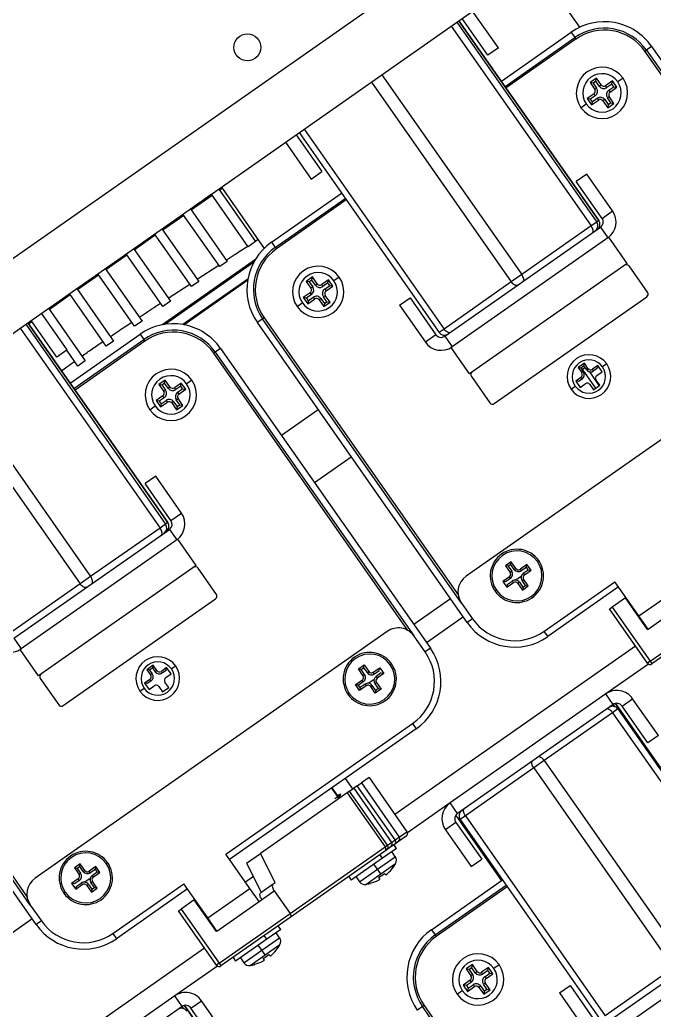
# Model space of a CAD drawing. Header units: millimetres. Extents: x 152904052 to 153933663, y 538271515 to 539240469.
# Drawn here: x 153458850.6 to 153458949.4, y 538574044.6 to 538574198.8 of the extents above; entities that cross this region are included whole.
import ezdxf

# ---------------------------------------------------------------- set-up
doc = ezdxf.new("R2010")
doc.units = ezdxf.units.MM
doc.layers.add('POWR', color=5, linetype='Continuous')

msp = doc.modelspace()

# ---------------------------------------------------------------- linework, layer by layer
at = {"layer": 'POWR', "color": 7}
for p, q in [((153459055.37, 538574305.75), (153458743.64, 538574087.48)), ((153458760.39, 538574087.61), (153458981.56, 538574242.48)), ((153458931.14, 538574207.17), (153458937.81, 538574197.65)), ((153458923.53, 538574193.29), (153458919.51, 538574199.03)), ((153458925.16, 538574194.44), (153458921.15, 538574200.17)), ((153458917.82, 538574197.85), (153458939.62, 538574166.72)), ((153458918.68, 538574198.45), (153458940.48, 538574167.32)), ((153458940.82, 538574167.56), (153458919.02, 538574198.68)), ((153458919.02, 538574198.68), (153458940.82, 538574167.56)), ((153458925.62, 538574189.26), (153458936.51, 538574196.89)), ((153458926.19, 538574188.44), (153458937.08, 538574196.07)), ((153458937.26, 538574195.83), (153458926.36, 538574188.2)), ((153458936.51, 538574196.89), (153458937.08, 538574196.07)), ((153458937.26, 538574195.83), (153458937.08, 538574196.07)), ((153458925.16, 538574194.44), (153458923.53, 538574193.29)), ((153458949.04, 538574194.68), (153458948.23, 538574194.11)), ((153458949.04, 538574194.68), (153458981.74, 538574147.99)), ((153458947.98, 538574193.94), (153458948.23, 538574194.11)), ((153458978.2, 538574150.77), (153458947.98, 538574193.94)), ((153458948.23, 538574194.11), (153458979.2, 538574149.87)), ((153458907.01, 538574190.27), (153458928.8, 538574159.15)), ((153458940.42, 538574189.74), (153458939.44, 538574189.05)), ((153458940.33, 538574189.25), (153458940.42, 538574189.74)), ((153458941.16, 538574188.68), (153458940.42, 538574189.74)), ((153458944.58, 538574189.72), (153458943.76, 538574189.15)), ((153458905.37, 538574189.13), (153458927.17, 538574158)), ((153458939.44, 538574189.05), (153458940.18, 538574187.99)), ((153458939.92, 538574188.97), (153458939.44, 538574189.05)), ((153458940.33, 538574189.25), (153458939.92, 538574188.97)), ((153458939.92, 538574188.97), (153458940.47, 538574188.19)), ((153458940.47, 538574188.19), (153458940.18, 538574187.99)), ((153458940.88, 538574188.47), (153458940.33, 538574189.25)), ((153458940.88, 538574188.47), (153458941.16, 538574188.68)), ((153458942.93, 538574189.3), (153458941.86, 538574188.55)), ((153458942.06, 538574188.26), (153458941.86, 538574188.55)), ((153458942.84, 538574188.81), (153458942.06, 538574188.26)), ((153458942.35, 538574187.86), (153458943.12, 538574188.4)), ((153458942.55, 538574187.57), (153458943.61, 538574188.32)), ((153458942.84, 538574188.81), (153458942.93, 538574189.3)), ((153458943.12, 538574188.4), (153458942.84, 538574188.81)), ((153458943.61, 538574188.32), (153458942.93, 538574189.3)), ((153458943.12, 538574188.4), (153458943.61, 538574188.32)), ((153458940.06, 538574187.29), (153458938.99, 538574186.54)), ((153458938.99, 538574186.54), (153458939.68, 538574185.56)), ((153458939.48, 538574186.46), (153458938.99, 538574186.54)), ((153458940.26, 538574187), (153458939.48, 538574186.46)), ((153458939.48, 538574186.46), (153458939.77, 538574186.05)), ((153458939.77, 538574186.05), (153458940.55, 538574186.6)), ((153458940.26, 538574187), (153458940.06, 538574187.29)), ((153458940.55, 538574186.6), (153458940.75, 538574186.31)), ((153458942.14, 538574186.67), (153458942.43, 538574186.87)), ((153458942.68, 538574185.89), (153458942.14, 538574186.67)), ((153458942.35, 538574187.86), (153458942.55, 538574187.57)), ((153458943.17, 538574185.81), (153458942.43, 538574186.87)), ((153458938.03, 538574185.14), (153458938.85, 538574185.71)), ((153458939.68, 538574185.56), (153458940.75, 538574186.31)), ((153458939.77, 538574186.05), (153458939.68, 538574185.56)), ((153458941.73, 538574186.39), (153458941.44, 538574186.18)), ((153458941.44, 538574186.18), (153458942.19, 538574185.12)), ((153458941.73, 538574186.39), (153458942.27, 538574185.61)), ((153458942.19, 538574185.12), (153458943.17, 538574185.81)), ((153458942.27, 538574185.61), (153458942.19, 538574185.12)), ((153458942.27, 538574185.61), (153458942.68, 538574185.89)), ((153458942.68, 538574185.89), (153458943.17, 538574185.81)), ((153458893.63, 538574180.9), (153458897.64, 538574175.17)), ((153458894.12, 538574181.25), (153458915.91, 538574150.12)), ((153458894.9, 538574181.79), (153458916.69, 538574150.66)), ((153458891.99, 538574179.76), (153458896, 538574174.02)), ((153458896, 538574174.02), (153458897.64, 538574175.17)), ((153458938.93, 538574174.78), (153458937.29, 538574173.63)), ((153458942.94, 538574169.05), (153458938.93, 538574174.78)), ((153458881.7, 538574172.31), (153458882.11, 538574172.59)), ((153458881.99, 538574172.76), (153458888.66, 538574163.23)), ((153458941.31, 538574167.9), (153458937.29, 538574173.63)), ((153458877.27, 538574169.21), (153458880.55, 538574171.5)), ((153458886.17, 538574163.48), (153458880.44, 538574171.67)), ((153458881.58, 538574172.47), (153458887.32, 538574164.28)), ((153458889.82, 538574164.2), (153458900.71, 538574171.83)), ((153458890.39, 538574163.38), (153458901.28, 538574171.01)), ((153458901.46, 538574170.76), (153458890.56, 538574163.13)), ((153458872.85, 538574166.11), (153458876.13, 538574168.41)), ((153458881.75, 538574160.38), (153458876.01, 538574168.57)), ((153458877.16, 538574169.37), (153458882.9, 538574161.18)), ((153458941.31, 538574167.9), (153458942.94, 538574169.05)), ((153458916.81, 538574149.53), (153458941.06, 538574166.51)), ((153458939.62, 538574166.72), (153458928.8, 538574159.15)), ((153458940.48, 538574167.32), (153458939.62, 538574166.72)), ((153458940.82, 538574167.56), (153458940.48, 538574167.32)), ((153458940.82, 538574167.56), (153458940.82, 538574167.56)), ((153458941.06, 538574166.51), (153458942.21, 538574164.87)), ((153458868.43, 538574163.01), (153458871.7, 538574165.31)), ((153458877.33, 538574157.28), (153458871.59, 538574165.47)), ((153458872.74, 538574166.28), (153458878.47, 538574158.08)), ((153458942.37, 538574164.98), (153458917.8, 538574147.78)), ((153458945.24, 538574160.89), (153458942.37, 538574164.98)), ((153458887.32, 538574164.28), (153458886.17, 538574163.48)), ((153458887.27, 538574164.35), (153458887.69, 538574164.63)), ((153458889.82, 538574164.2), (153458890.39, 538574163.38)), ((153458890.56, 538574163.13), (153458890.39, 538574163.38)), ((153458864, 538574159.92), (153458867.28, 538574162.21)), ((153458872.9, 538574154.18), (153458867.17, 538574162.38)), ((153458868.31, 538574163.18), (153458874.05, 538574154.99)), ((153458872.72, 538574151.31), (153458887.3, 538574161.52)), ((153458887.01, 538574161.01), (153458873.29, 538574151.4)), ((153458878.23, 538574158.43), (153458881.58, 538574160.62)), ((153458882.9, 538574161.18), (153458881.75, 538574160.38)), ((153458945.24, 538574160.89), (153458920.66, 538574143.68)), ((153458948.39, 538574156.38), (153458945.53, 538574160.48)), ((153458859.58, 538574156.82), (153458862.86, 538574159.11)), ((153458868.48, 538574151.09), (153458862.74, 538574159.28)), ((153458863.89, 538574160.08), (153458869.63, 538574151.89)), ((153458896.18, 538574158.77), (153458895.2, 538574158.08)), ((153458896.1, 538574158.28), (153458896.18, 538574158.77)), ((153458896.93, 538574157.7), (153458896.18, 538574158.77)), ((153458900.35, 538574158.75), (153458899.53, 538574158.18)), ((153458928.8, 538574159.15), (153458927.17, 538574158)), ((153458873.71, 538574155.47), (153458877.06, 538574157.66)), ((153458886.13, 538574158.44), (153458876.01, 538574151.36)), ((153458876.15, 538574151.33), (153458886.1, 538574158.3)), ((153458878.47, 538574158.08), (153458877.33, 538574157.28)), ((153458895.2, 538574158.08), (153458895.95, 538574157.01)), ((153458895.69, 538574157.99), (153458895.2, 538574158.08)), ((153458896.1, 538574158.28), (153458895.69, 538574157.99)), ((153458895.69, 538574157.99), (153458896.23, 538574157.22)), ((153458896.23, 538574157.22), (153458895.95, 538574157.01)), ((153458896.64, 538574157.5), (153458896.1, 538574158.28)), ((153458896.64, 538574157.5), (153458896.93, 538574157.7)), ((153458898.69, 538574158.32), (153458897.63, 538574157.58)), ((153458897.83, 538574157.29), (153458897.63, 538574157.58)), ((153458898.6, 538574157.84), (153458897.83, 538574157.29)), ((153458898.11, 538574156.88), (153458898.89, 538574157.43)), ((153458898.31, 538574156.6), (153458899.38, 538574157.34)), ((153458898.6, 538574157.84), (153458898.69, 538574158.32)), ((153458898.89, 538574157.43), (153458898.6, 538574157.84)), ((153458899.38, 538574157.34), (153458898.69, 538574158.32)), ((153458898.89, 538574157.43), (153458899.38, 538574157.34)), ((153458927.17, 538574158), (153458916.69, 538574150.66)), ((153458855.16, 538574153.72), (153458858.43, 538574156.02)), ((153458864.06, 538574147.99), (153458858.32, 538574156.18)), ((153458859.47, 538574156.98), (153458865.2, 538574148.79)), ((153458895.82, 538574156.32), (153458894.76, 538574155.57)), ((153458896.03, 538574156.03), (153458895.25, 538574155.49)), ((153458895.53, 538574155.08), (153458896.31, 538574155.62)), ((153458896.03, 538574156.03), (153458895.82, 538574156.32)), ((153458896.31, 538574155.62), (153458896.51, 538574155.33)), ((153458897.9, 538574155.7), (153458898.19, 538574155.9)), ((153458898.45, 538574154.92), (153458897.9, 538574155.7)), ((153458898.11, 538574156.88), (153458898.31, 538574156.6)), ((153458898.94, 538574154.84), (153458898.19, 538574155.9)), ((153458924.52, 538574139.05), (153458948.27, 538574155.69)), ((153458874.05, 538574154.99), (153458872.9, 538574154.18)), ((153458893.79, 538574154.16), (153458894.61, 538574154.74)), ((153458894.76, 538574155.57), (153458895.45, 538574154.59)), ((153458895.25, 538574155.49), (153458894.76, 538574155.57)), ((153458895.25, 538574155.49), (153458895.53, 538574155.08)), ((153458895.45, 538574154.59), (153458896.51, 538574155.33)), ((153458895.53, 538574155.08), (153458895.45, 538574154.59)), ((153458897.5, 538574155.41), (153458897.21, 538574155.21)), ((153458897.21, 538574155.21), (153458897.95, 538574154.15)), ((153458897.5, 538574155.41), (153458898.04, 538574154.64)), ((153458897.95, 538574154.15), (153458898.94, 538574154.84)), ((153458898.04, 538574154.64), (153458897.95, 538574154.15)), ((153458898.04, 538574154.64), (153458898.45, 538574154.92)), ((153458898.45, 538574154.92), (153458898.94, 538574154.84)), ((153458909.77, 538574154.36), (153458911.41, 538574155.51)), ((153458909.77, 538574154.36), (153458913.78, 538574148.63)), ((153458911.41, 538574155.51), (153458915.42, 538574149.77)), ((153458857.99, 538574147.41), (153458853.98, 538574153.14)), ((153458855.04, 538574153.89), (153458860.78, 538574145.7)), ((153458851.51, 538574151.41), (153458873.31, 538574120.29)), ((153458873.65, 538574120.52), (153458851.85, 538574151.65)), ((153458851.85, 538574151.65), (153458873.65, 538574120.52)), ((153458851.96, 538574151.49), (153458852.45, 538574151.83)), ((153458856.35, 538574146.26), (153458852.34, 538574151.99)), ((153458869.63, 538574151.89), (153458868.48, 538574151.09)), ((153458888.43, 538574152.24), (153458887.61, 538574151.66)), ((153458920.3, 538574104.97), (153458887.61, 538574151.66)), ((153458888.67, 538574152.41), (153458888.43, 538574152.24)), ((153458919.4, 538574108), (153458888.43, 538574152.24)), ((153458888.67, 538574152.41), (153458918.9, 538574109.25)), ((153458850.65, 538574150.81), (153458872.45, 538574119.68)), ((153458858.45, 538574142.23), (153458869.34, 538574149.86)), ((153458869.34, 538574149.86), (153458869.91, 538574149.04)), ((153458915.42, 538574149.77), (153458913.78, 538574148.63)), ((153458916.69, 538574150.66), (153458915.91, 538574150.12)), ((153458916.81, 538574149.53), (153458917.96, 538574147.89)), ((153458975.02, 538574150.61), (153458920.14, 538574112.18)), ((153458859.02, 538574141.41), (153458869.91, 538574149.04)), ((153458870.08, 538574148.79), (153458859.19, 538574141.17)), ((153458865.2, 538574148.79), (153458864.06, 538574147.99)), ((153458870.08, 538574148.79), (153458869.91, 538574149.04)), ((153458857.99, 538574147.41), (153458856.35, 538574146.26)), ((153458859.63, 538574144.89), (153458857.91, 538574147.35)), ((153458880.81, 538574146.9), (153458881.05, 538574147.07)), ((153458911.03, 538574103.74), (153458880.81, 538574146.9)), ((153458881.87, 538574147.65), (153458881.05, 538574147.07)), ((153458881.05, 538574147.07), (153458912.03, 538574102.84)), ((153458881.87, 538574147.65), (153458914.57, 538574100.96)), ((153458920.66, 538574143.68), (153458917.8, 538574147.78)), ((153458860.78, 538574145.7), (153458859.63, 538574144.89)), ((153458938.55, 538574145.34), (153458937.57, 538574144.65)), ((153458938.47, 538574144.91), (153458937.99, 538574144.57)), ((153458938.47, 538574144.91), (153458938.55, 538574145.34)), ((153458938.87, 538574144.34), (153458938.47, 538574144.91)), ((153458939.12, 538574144.52), (153458938.55, 538574145.34)), ((153458940.64, 538574144.97), (153458939.82, 538574144.4)), ((153458940.56, 538574144.54), (153458940.64, 538574144.97)), ((153458941.33, 538574143.99), (153458940.64, 538574144.97)), ((153458942.05, 538574145.22), (153458941.39, 538574144.76)), ((153458839.84, 538574143.24), (153458861.63, 538574112.11)), ((153458920.95, 538574143.27), (153458923.82, 538574139.17)), ((153458937.57, 538574144.65), (153458938.14, 538574143.83)), ((153458937.99, 538574144.57), (153458937.57, 538574144.65)), ((153458937.99, 538574144.57), (153458938.39, 538574144.01)), ((153458938.07, 538574144.63), (153458940.3, 538574141.44)), ((153458938.39, 538574144.01), (153458938.14, 538574143.83)), ((153458938.24, 538574144.39), (153458938.64, 538574144.67)), ((153458938.87, 538574144.34), (153458939.12, 538574144.52)), ((153458939.35, 538574144.02), (153458940.88, 538574141.84)), ((153458939.99, 538574144.14), (153458939.82, 538574144.4)), ((153458940.56, 538574144.54), (153458939.99, 538574144.14)), ((153458940.51, 538574143.41), (153458941.33, 538574143.99)), ((153458838.2, 538574142.09), (153458860, 538574110.97)), ((153458873.25, 538574142.71), (153458872.26, 538574142.02)), ((153458872.75, 538574141.93), (153458872.26, 538574142.02)), ((153458872.26, 538574142.02), (153458873.01, 538574140.95)), ((153458873.16, 538574142.22), (153458872.75, 538574141.93)), ((153458872.75, 538574141.93), (153458873.3, 538574141.16)), ((153458873.16, 538574142.22), (153458873.25, 538574142.71)), ((153458873.71, 538574141.44), (153458873.16, 538574142.22)), ((153458873.99, 538574141.64), (153458873.25, 538574142.71)), ((153458875.75, 538574142.26), (153458874.69, 538574141.52)), ((153458875.67, 538574141.78), (153458874.89, 538574141.23)), ((153458875.67, 538574141.78), (153458875.75, 538574142.26)), ((153458875.95, 538574141.37), (153458875.67, 538574141.78)), ((153458876.44, 538574141.28), (153458875.75, 538574142.26)), ((153458877.41, 538574142.69), (153458876.59, 538574142.12)), ((153458936.48, 538574141.32), (153458937.13, 538574141.78)), ((153458938.02, 538574143.13), (153458937.2, 538574142.56)), ((153458937.2, 538574142.56), (153458937.89, 538574141.58)), ((153458937.62, 538574142.48), (153458937.2, 538574142.56)), ((153458938.19, 538574142.88), (153458937.62, 538574142.48)), ((153458937.89, 538574141.58), (153458938.7, 538574142.15)), ((153458938.19, 538574142.88), (153458938.02, 538574143.13)), ((153458939.4, 538574142.03), (153458939.97, 538574141.21)), ((153458939.97, 538574141.21), (153458940.96, 538574141.9)), ((153458940.96, 538574141.9), (153458940.38, 538574142.72)), ((153458872.89, 538574140.26), (153458871.82, 538574139.51)), ((153458873.09, 538574139.97), (153458872.89, 538574140.26)), ((153458873.3, 538574141.16), (153458873.01, 538574140.95)), ((153458873.71, 538574141.44), (153458873.99, 538574141.64)), ((153458874.89, 538574141.23), (153458874.69, 538574141.52)), ((153458875.18, 538574140.82), (153458875.95, 538574141.37)), ((153458875.18, 538574140.82), (153458875.38, 538574140.54)), ((153458875.38, 538574140.54), (153458876.44, 538574141.28)), ((153458875.95, 538574141.37), (153458876.44, 538574141.28)), ((153458870.86, 538574138.1), (153458871.68, 538574138.68)), ((153458872.31, 538574139.43), (153458871.82, 538574139.51)), ((153458871.82, 538574139.51), (153458872.51, 538574138.53)), ((153458873.09, 538574139.97), (153458872.31, 538574139.43)), ((153458872.31, 538574139.43), (153458872.6, 538574139.02)), ((153458872.51, 538574138.53), (153458873.58, 538574139.27)), ((153458872.6, 538574139.02), (153458872.51, 538574138.53)), ((153458872.6, 538574139.02), (153458873.37, 538574139.56)), ((153458873.37, 538574139.56), (153458873.58, 538574139.27)), ((153458874.56, 538574139.35), (153458874.27, 538574139.15)), ((153458874.27, 538574139.15), (153458875.02, 538574138.09)), ((153458874.56, 538574139.35), (153458875.1, 538574138.58)), ((153458874.97, 538574139.64), (153458875.26, 538574139.84)), ((153458875.51, 538574138.86), (153458874.97, 538574139.64)), ((153458875.02, 538574138.09), (153458876, 538574138.77)), ((153458875.1, 538574138.58), (153458875.51, 538574138.86)), ((153458876, 538574138.77), (153458875.26, 538574139.84)), ((153458875.51, 538574138.86), (153458876, 538574138.77)), ((153458875.1, 538574138.58), (153458875.02, 538574138.09)), ((153458891.34, 538574134.13), (153458897.07, 538574138.15)), ((153458896.5, 538574126.76), (153458902.23, 538574130.77)), ((153458871.76, 538574127.75), (153458870.12, 538574126.6)), ((153458874.14, 538574120.87), (153458870.12, 538574126.6)), ((153458875.77, 538574122.01), (153458871.76, 538574127.75)), ((153458874.14, 538574120.87), (153458875.77, 538574122.01)), ((153458873.31, 538574120.29), (153458872.45, 538574119.68)), ((153458873.65, 538574120.52), (153458873.31, 538574120.29)), ((153458873.65, 538574120.52), (153458873.65, 538574120.52)), ((153458849.64, 538574102.5), (153458873.89, 538574119.47)), ((153458872.45, 538574119.68), (153458861.63, 538574112.11)), ((153458873.89, 538574119.47), (153458875.04, 538574117.84)), ((153458875.2, 538574117.95), (153458850.63, 538574100.74)), ((153458878.07, 538574113.85), (153458875.2, 538574117.95)), ((153458927.17, 538574114.42), (153458926.27, 538574113.79)), ((153458927.1, 538574113.99), (153458926.7, 538574113.72)), ((153458927.1, 538574113.99), (153458927.17, 538574114.42)), ((153458927.64, 538574113.22), (153458927.1, 538574113.99)), ((153458927.89, 538574113.4), (153458927.17, 538574114.42)), ((153458929.61, 538574113.99), (153458928.59, 538574113.28)), ((153458929.54, 538574113.56), (153458929.61, 538574113.99)), ((153458930.24, 538574113.09), (153458929.61, 538574113.99)), ((153458931.24, 538574114.46), (153458931.44, 538574114.6)), ((153458878.07, 538574113.85), (153458853.49, 538574096.65)), ((153458881.22, 538574109.35), (153458878.36, 538574113.44)), ((153458926.27, 538574113.79), (153458926.99, 538574112.77)), ((153458926.7, 538574113.72), (153458926.27, 538574113.79)), ((153458926.7, 538574113.72), (153458927.24, 538574112.94)), ((153458927.24, 538574112.94), (153458926.99, 538574112.77)), ((153458927.64, 538574113.22), (153458927.89, 538574113.4)), ((153458928.76, 538574113.02), (153458928.59, 538574113.28)), ((153458929.54, 538574113.56), (153458928.76, 538574113.02)), ((153458929.04, 538574112.63), (153458929.81, 538574113.17)), ((153458929.04, 538574112.63), (153458929.22, 538574112.37)), ((153458929.22, 538574112.37), (153458930.24, 538574113.09)), ((153458929.81, 538574113.17), (153458929.54, 538574113.56)), ((153458929.81, 538574113.17), (153458930.24, 538574113.09)), ((153458860, 538574110.97), (153458849.52, 538574103.63)), ((153458861.63, 538574112.11), (153458860, 538574110.97)), ((153458926.87, 538574112.07), (153458925.84, 538574111.35)), ((153458925.84, 538574111.35), (153458926.47, 538574110.45)), ((153458926.27, 538574111.28), (153458925.84, 538574111.35)), ((153458927.04, 538574111.82), (153458926.27, 538574111.28)), ((153458926.47, 538574110.45), (153458927.5, 538574111.17)), ((153458926.55, 538574110.88), (153458926.47, 538574110.45)), ((153458926.55, 538574110.88), (153458927.32, 538574111.42)), ((153458927.04, 538574111.82), (153458926.87, 538574112.07)), ((153458927.32, 538574111.42), (153458927.5, 538574111.17)), ((153458928.72, 538574112.15), (153458927.88, 538574111.56)), ((153458928.45, 538574111.22), (153458928.19, 538574111.05)), ((153458928.19, 538574111.05), (153458928.91, 538574110.02)), ((153458928.45, 538574111.22), (153458928.99, 538574110.45)), ((153458928.84, 538574111.5), (153458929.1, 538574111.68)), ((153458929.38, 538574110.73), (153458928.84, 538574111.5)), ((153458929.81, 538574110.65), (153458929.1, 538574111.68)), ((153458932.26, 538574103.58), (153458943.32, 538574111.32)), ((153458947.05, 538574106), (153458943.32, 538574111.32)), ((153458924.85, 538574109.99), (153458924.64, 538574109.84)), ((153458926.5, 538574110.59), (153458926.42, 538574110.53)), ((153458928.91, 538574110.02), (153458929.81, 538574110.65)), ((153458928.99, 538574110.45), (153458928.91, 538574110.02)), ((153458928.99, 538574110.45), (153458929.38, 538574110.73)), ((153458929.38, 538574110.73), (153458929.81, 538574110.65)), ((153458943.89, 538574110.5), (153458932.84, 538574102.76)), ((153458947.05, 538574106), (153458953.6, 538574110.59)), ((153458857.35, 538574092.02), (153458881.1, 538574108.65)), ((153458917.72, 538574108.66), (153458911.99, 538574104.64)), ((153458919.4, 538574108), (153458921.12, 538574105.54)), ((153458944.94, 538574108.8), (153458942.9, 538574107.36)), ((153458944.94, 538574108.8), (153458945.04, 538574108.87)), ((153458948.39, 538574103.88), (153458944.94, 538574108.8)), ((153458948.48, 538574103.95), (153458955.04, 538574108.54)), ((153458942.49, 538574107.08), (153458942.9, 538574107.36)), ((153458948.39, 538574098.64), (153458942.49, 538574107.08)), ((153458942.9, 538574107.36), (153458948.8, 538574098.93)), ((153458948.8, 538574098.93), (153458959.86, 538574106.67)), ((153458852.23, 538574060.97), (153458821.26, 538574105.2)), ((153458821.5, 538574105.38), (153458851.73, 538574062.21)), ((153458919.7, 538574105.83), (153458913.97, 538574101.82)), ((153458921.12, 538574105.54), (153458920.3, 538574104.97)), ((153458948.48, 538574103.95), (153458947.05, 538574106)), ((153458959.9, 538574106.09), (153458949.09, 538574098.52)), ((153458853.13, 538574057.94), (153458820.44, 538574104.63)), ((153458907.85, 538574103.58), (153458852.97, 538574065.15)), ((153458932.26, 538574103.58), (153458932.84, 538574102.76)), ((153458948.15, 538574104.21), (153458948.21, 538574104.34)), ((153458948.21, 538574104.13), (153458948.31, 538574104.2)), ((153458948.39, 538574103.88), (153458948.48, 538574103.95)), ((153458849.64, 538574102.5), (153458850.79, 538574100.86)), ((153458913.75, 538574100.38), (153458912.03, 538574102.84)), ((153458853.49, 538574096.65), (153458850.63, 538574100.74)), ((153458946.53, 538574101.3), (153458909.04, 538574075.05)), ((153458914.57, 538574100.96), (153458913.75, 538574100.38)), ((153458908.3, 538574098.4), (153458908.51, 538574098.54)), ((153458948.8, 538574098.93), (153458948.39, 538574098.64)), ((153458948.8, 538574098.93), (153458949.09, 538574098.52)), ((153458871.38, 538574098.3), (153458870.4, 538574097.62)), ((153458870.82, 538574097.54), (153458870.4, 538574097.62)), ((153458870.4, 538574097.62), (153458870.97, 538574096.8)), ((153458871.3, 538574097.88), (153458870.82, 538574097.54)), ((153458870.82, 538574097.54), (153458871.22, 538574096.97)), ((153458871.22, 538574096.97), (153458870.97, 538574096.8)), ((153458871.3, 538574097.88), (153458871.38, 538574098.3)), ((153458871.7, 538574097.31), (153458871.3, 538574097.88)), ((153458871.95, 538574097.49), (153458871.38, 538574098.3)), ((153458871.7, 538574097.31), (153458871.95, 538574097.49)), ((153458873.47, 538574097.94), (153458872.65, 538574097.36)), ((153458872.82, 538574097.11), (153458872.65, 538574097.36)), ((153458873.39, 538574097.51), (153458872.82, 538574097.11)), ((153458873.39, 538574097.51), (153458873.47, 538574097.94)), ((153458874.16, 538574096.95), (153458873.47, 538574097.94)), ((153458874.88, 538574098.19), (153458874.22, 538574097.73)), ((153458903.34, 538574097.73), (153458904.24, 538574098.36)), ((153458904.05, 538574096.71), (153458903.34, 538574097.73)), ((153458903.76, 538574097.66), (153458903.34, 538574097.73)), ((153458903.76, 538574097.66), (153458904.16, 538574097.93)), ((153458904.3, 538574096.88), (153458903.76, 538574097.66)), ((153458904.16, 538574097.93), (153458904.24, 538574098.36)), ((153458904.16, 538574097.93), (153458904.7, 538574097.16)), ((153458904.24, 538574098.36), (153458904.95, 538574097.34)), ((153458904.7, 538574097.16), (153458904.95, 538574097.34)), ((153458905.65, 538574097.22), (153458906.67, 538574097.93)), ((153458905.83, 538574096.96), (153458905.65, 538574097.22)), ((153458905.83, 538574096.96), (153458906.6, 538574097.5)), ((153458906.88, 538574097.11), (153458906.11, 538574096.57)), ((153458907.31, 538574097.03), (153458906.28, 538574096.31)), ((153458906.6, 538574097.5), (153458906.67, 538574097.93)), ((153458906.67, 538574097.93), (153458907.31, 538574097.03)), ((153458906.88, 538574097.11), (153458907.31, 538574097.03)), ((153458907.25, 538574097.11), (153458907.17, 538574097.06)), ((153458948.54, 538574098.5), (153458941.89, 538574093.84)), ((153458853.78, 538574096.24), (153458856.65, 538574092.14)), ((153458870.85, 538574096.1), (153458870.03, 538574095.53)), ((153458870.03, 538574095.53), (153458870.72, 538574094.54)), ((153458870.45, 538574095.45), (153458870.03, 538574095.53)), ((153458871.02, 538574095.85), (153458870.45, 538574095.45)), ((153458871.02, 538574095.85), (153458870.85, 538574096.1)), ((153458873.79, 538574094.86), (153458873.21, 538574095.68)), ((153458873.34, 538574096.38), (153458874.16, 538574096.95)), ((153458902.91, 538574095.29), (153458903.93, 538574096.01)), ((153458903.33, 538574095.22), (153458904.11, 538574095.76)), ((153458904.11, 538574095.76), (153458903.93, 538574096.01)), ((153458904.3, 538574096.88), (153458904.05, 538574096.71)), ((153458905.78, 538574096.09), (153458904.95, 538574095.5)), ((153458905.91, 538574095.44), (153458906.16, 538574095.62)), ((153458905.91, 538574095.44), (153458906.45, 538574094.67)), ((153458906.11, 538574096.57), (153458906.28, 538574096.31)), ((153458906.16, 538574095.62), (153458906.88, 538574094.59)), ((153458869.31, 538574094.29), (153458869.96, 538574094.75)), ((153458870.72, 538574094.54), (153458871.53, 538574095.12)), ((153458872.23, 538574094.99), (153458872.8, 538574094.18)), ((153458872.8, 538574094.18), (153458873.79, 538574094.86)), ((153458901.91, 538574093.93), (153458901.71, 538574093.78)), ((153458903.54, 538574094.39), (153458902.91, 538574095.29)), ((153458903.33, 538574095.22), (153458902.91, 538574095.29)), ((153458903.61, 538574094.82), (153458903.33, 538574095.22)), ((153458904.56, 538574095.11), (153458903.54, 538574094.39)), ((153458903.61, 538574094.82), (153458903.54, 538574094.39)), ((153458904.39, 538574095.36), (153458903.61, 538574094.82)), ((153458904.39, 538574095.36), (153458904.56, 538574095.11)), ((153458905.51, 538574095.16), (153458905.26, 538574094.99)), ((153458905.97, 538574093.96), (153458905.26, 538574094.99)), ((153458906.05, 538574094.39), (153458905.51, 538574095.16)), ((153458906.88, 538574094.59), (153458905.97, 538574093.96)), ((153458906.05, 538574094.39), (153458905.97, 538574093.96)), ((153458906.45, 538574094.67), (153458906.05, 538574094.39)), ((153458906.45, 538574094.67), (153458906.88, 538574094.59)), ((153458941.89, 538574093.84), (153458917.64, 538574076.86)), ((153458943.04, 538574092.2), (153458941.89, 538574093.84)), ((153458950.54, 538574082.19), (153458943.41, 538574092.36)), ((153458943.41, 538574092.36), (153458950.54, 538574082.19)), ((153458944.43, 538574091.96), (153458946.07, 538574093.1)), ((153458950.08, 538574087.37), (153458946.07, 538574093.1)), ((153458943.04, 538574092.2), (153458918.79, 538574075.22)), ((153458942.96, 538574090.92), (153458932.31, 538574083.47)), ((153458943.77, 538574091.5), (153458942.96, 538574090.92)), ((153458942.96, 538574090.92), (153458964.75, 538574059.8)), ((153458943.03, 538574092.2), (153458943.25, 538574091.88)), ((153458943.77, 538574091.5), (153458965.57, 538574060.37)), ((153458948.44, 538574086.22), (153458944.43, 538574091.96)), ((153458882.7, 538574068.88), (153458911.78, 538574089.24)), ((153458912.36, 538574088.42), (153458883.28, 538574068.06)), ((153458911.78, 538574089.24), (153458912.36, 538574088.42)), ((153458950.08, 538574087.37), (153458948.44, 538574086.22)), ((153458932.31, 538574083.47), (153458930.67, 538574082.32)), ((153458932.31, 538574083.47), (153458954.1, 538574052.34)), ((153458930.67, 538574082.32), (153458920.02, 538574074.86)), ((153458930.67, 538574082.32), (153458952.46, 538574051.19)), ((153458901.3, 538574080.68), (153458902.45, 538574079.04)), ((153458905, 538574080.83), (153458903.81, 538574079.99)), ((153458905, 538574080.83), (153458910.91, 538574072.39)), ((153458900.33, 538574077.56), (153458899.18, 538574079.2)), ((153458900.4, 538574077.61), (153458899.25, 538574079.24)), ((153458901.98, 538574078.71), (153458901.59, 538574078.44)), ((153458901.98, 538574078.71), (153458902.61, 538574079.15)), ((153458907.89, 538574070.28), (153458901.98, 538574078.71)), ((153458907.88, 538574070.27), (153458901.98, 538574078.71)), ((153458901.98, 538574078.71), (153458901.98, 538574078.71)), ((153458903.18, 538574079.55), (153458902.61, 538574079.15)), ((153458902.61, 538574079.15), (153458908.51, 538574070.71)), ((153458903.18, 538574079.55), (153458903.81, 538574079.99)), ((153458909.09, 538574071.12), (153458903.18, 538574079.55)), ((153458909.08, 538574071.11), (153458903.18, 538574079.55)), ((153458903.18, 538574079.55), (153458903.18, 538574079.55)), ((153458903.81, 538574079.99), (153458909.71, 538574071.55)), ((153458901.59, 538574078.44), (153458888.09, 538574068.99)), ((153458900.36, 538574078.19), (153458900.13, 538574077.99)), ((153458900.19, 538574078.07), (153458900.36, 538574078.19)), ((153458900.64, 538574077.78), (153458900.45, 538574077.78)), ((153458901.59, 538574078.44), (153458907.5, 538574070.01)), ((153458917.64, 538574076.86), (153458910.98, 538574072.2)), ((153458918.79, 538574075.22), (153458917.64, 538574076.86)), ((153458919.24, 538574075.54), (153458919.26, 538574075.52)), ((153458918.51, 538574074.93), (153458925.63, 538574064.76)), ((153458920.02, 538574074.86), (153458919.2, 538574074.29)), ((153458919.2, 538574074.29), (153458941, 538574043.16)), ((153458920.02, 538574074.86), (153458941.82, 538574043.74)), ((153458909.71, 538574071.55), (153458910.91, 538574072.39)), ((153458918.54, 538574073.83), (153458916.91, 538574072.68)), ((153458916.91, 538574072.68), (153458920.92, 538574066.95)), ((153458918.54, 538574073.83), (153458922.56, 538574068.1)), ((153458908.51, 538574070.71), (153458909.08, 538574071.11)), ((153458909.08, 538574071.11), (153458909.09, 538574071.12)), ((153458909.09, 538574071.12), (153458909.71, 538574071.55)), ((153458909.59, 538574070.86), (153458909.18, 538574070.57)), ((153458910.79, 538574071.7), (153458909.59, 538574070.86)), ((153458892.69, 538574059.64), (153458907.5, 538574070.01)), ((153458907.39, 538574069.31), (153458892.73, 538574059.05)), ((153458909.29, 538574069.79), (153458907.09, 538574068.26)), ((153458907.76, 538574069.58), (153458907.39, 538574069.31)), ((153458907.5, 538574070.01), (153458907.88, 538574070.27)), ((153458907.95, 538574069.71), (153458907.76, 538574069.58)), ((153458907.88, 538574070.27), (153458907.89, 538574070.28)), ((153458907.89, 538574070.28), (153458908.51, 538574070.71)), ((153458907.98, 538574069.73), (153458907.94, 538574069.8)), ((153458907.98, 538574069.73), (153458907.95, 538574069.71)), ((153458908.39, 538574070.02), (153458907.98, 538574069.73)), ((153458908.96, 538574070.42), (153458908.39, 538574070.02)), ((153458909.09, 538574068.5), (153458908.55, 538574069.28)), ((153458909.29, 538574069.79), (153458908.89, 538574070.37)), ((153458909.15, 538574070.55), (153458908.96, 538574070.42)), ((153458909.18, 538574070.57), (153458909.14, 538574070.64)), ((153458909.18, 538574070.57), (153458909.15, 538574070.55)), ((153458886.43, 538574063.55), (153458882.7, 538574068.88)), ((153458885.92, 538574067.47), (153458888.09, 538574068.99)), ((153458890.38, 538574064.49), (153458888.09, 538574068.99)), ((153458907.09, 538574068.26), (153458902.24, 538574064.86)), ((153458906.31, 538574066.55), (153458909.09, 538574068.5)), ((153458907.09, 538574068.26), (153458906.69, 538574068.83)), ((153458920.92, 538574066.95), (153458922.56, 538574068.1)), ((153458860, 538574067.39), (153458859.1, 538574066.76)), ((153458859.1, 538574066.76), (153458859.82, 538574065.73)), ((153458859.53, 538574066.68), (153458859.1, 538574066.76)), ((153458859.93, 538574066.96), (153458859.53, 538574066.68)), ((153458859.53, 538574066.68), (153458860.07, 538574065.91)), ((153458859.93, 538574066.96), (153458860, 538574067.39)), ((153458860.47, 538574066.19), (153458859.93, 538574066.96)), ((153458860.72, 538574066.36), (153458860, 538574067.39)), ((153458860.47, 538574066.19), (153458860.72, 538574066.36)), ((153458862.44, 538574066.96), (153458861.42, 538574066.24)), ((153458861.59, 538574065.99), (153458861.42, 538574066.24)), ((153458862.37, 538574066.53), (153458861.59, 538574065.99)), ((153458861.87, 538574065.59), (153458862.64, 538574066.13)), ((153458862.37, 538574066.53), (153458862.44, 538574066.96)), ((153458862.64, 538574066.13), (153458862.37, 538574066.53)), ((153458863.07, 538574066.06), (153458862.44, 538574066.96)), ((153458862.64, 538574066.13), (153458863.07, 538574066.06)), ((153458864.07, 538574067.43), (153458864.27, 538574067.57)), ((153458885.92, 538574067.47), (153458888.21, 538574062.97)), ((153458903.52, 538574064.6), (153458906.31, 538574066.55)), ((153458906.31, 538574066.55), (153458905.77, 538574067.33)), ((153458906.83, 538574065.81), (153458906.31, 538574066.55)), ((153458906.83, 538574065.81), (153458909.15, 538574067.44)), ((153458908.75, 538574066.84), (153458908.76, 538574066.83)), ((153458859.7, 538574065.04), (153458858.67, 538574064.32)), ((153458859.87, 538574064.79), (153458859.1, 538574064.25)), ((153458859.87, 538574064.79), (153458859.7, 538574065.04)), ((153458860.07, 538574065.91), (153458859.82, 538574065.73)), ((153458861.55, 538574065.11), (153458860.71, 538574064.53)), ((153458861.67, 538574064.47), (153458861.92, 538574064.64)), ((153458861.87, 538574065.59), (153458862.05, 538574065.34)), ((153458862.64, 538574063.62), (153458861.92, 538574064.64)), ((153458862.05, 538574065.34), (153458863.07, 538574066.06)), ((153458886.98, 538574065.4), (153458885.74, 538574064.54)), ((153458901.84, 538574065.43), (153458902.24, 538574064.86)), ((153458902.98, 538574065.38), (153458903.52, 538574064.6)), ((153458904.5, 538574064.18), (153458906.83, 538574065.81)), ((153458906.71, 538574065.03), (153458906.55, 538574065.3)), ((153458907.4, 538574065.9), (153458907.6, 538574065.65)), ((153458914.74, 538574057.13), (153458925.8, 538574064.87)), ((153458858.67, 538574064.32), (153458859.3, 538574063.42)), ((153458859.1, 538574064.25), (153458858.67, 538574064.32)), ((153458859.33, 538574063.56), (153458859.25, 538574063.5)), ((153458859.3, 538574063.42), (153458860.33, 538574064.14)), ((153458859.38, 538574063.85), (153458859.3, 538574063.42)), ((153458859.38, 538574063.85), (153458860.15, 538574064.39)), ((153458860.15, 538574064.39), (153458860.33, 538574064.14)), ((153458861.28, 538574064.19), (153458861.02, 538574064.01)), ((153458861.02, 538574064.01), (153458861.74, 538574062.99)), ((153458861.28, 538574064.19), (153458861.82, 538574063.42)), ((153458862.21, 538574063.7), (153458861.67, 538574064.47)), ((153458861.74, 538574062.99), (153458862.64, 538574063.62)), ((153458861.82, 538574063.42), (153458861.74, 538574062.99)), ((153458861.82, 538574063.42), (153458862.21, 538574063.7)), ((153458862.21, 538574063.7), (153458862.64, 538574063.62)), ((153458865.09, 538574056.55), (153458876.15, 538574064.29)), ((153458876.72, 538574063.47), (153458865.67, 538574055.73)), ((153458879.88, 538574058.97), (153458876.15, 538574064.29)), ((153458879.88, 538574058.97), (153458886.43, 538574063.55)), ((153458887.87, 538574061.51), (153458886.43, 538574063.55)), ((153458887.87, 538574061.51), (153458890.23, 538574063.16)), ((153458888.13, 538574062.91), (153458890.05, 538574064.25)), ((153458890.05, 538574064.25), (153458890.38, 538574064.49)), ((153458890.23, 538574063.16), (153458892.69, 538574059.64)), ((153458905.21, 538574064.34), (153458905.2, 538574064.36)), ((153458915.31, 538574056.31), (153458926.37, 538574064.05)), ((153458926.54, 538574063.81), (153458915.48, 538574056.06)), ((153458857.68, 538574062.95), (153458857.47, 538574062.81)), ((153458877.77, 538574061.76), (153458875.73, 538574060.33)), ((153458877.77, 538574061.76), (153458877.87, 538574061.83)), ((153458881.22, 538574056.85), (153458877.77, 538574061.76)), ((153458881.31, 538574056.92), (153458887.87, 538574061.51)), ((153458852.23, 538574060.97), (153458853.95, 538574058.51)), ((153458875.32, 538574060.04), (153458875.73, 538574060.33)), ((153458881.22, 538574051.61), (153458875.32, 538574060.04)), ((153458875.73, 538574060.33), (153458881.63, 538574051.89)), ((153458852.53, 538574058.8), (153458846.79, 538574054.78)), ((153458853.95, 538574058.51), (153458853.13, 538574057.94)), ((153458881.31, 538574056.92), (153458879.88, 538574058.97)), ((153458881.63, 538574051.89), (153458892.69, 538574059.64)), ((153458892.73, 538574059.05), (153458881.92, 538574051.48)), ((153458941.73, 538574042.46), (153458965.98, 538574059.44)), ((153458880.98, 538574057.18), (153458881.04, 538574057.31)), ((153458881.04, 538574057.1), (153458881.14, 538574057.16)), ((153458881.22, 538574056.85), (153458881.31, 538574056.92)), ((153458891.27, 538574057.17), (153458889.07, 538574055.64)), ((153458891.27, 538574057.17), (153458890.87, 538574057.75)), ((153458914.74, 538574057.13), (153458915.31, 538574056.31)), ((153458967.29, 538574057.91), (153458942.72, 538574040.71)), ((153458865.09, 538574056.55), (153458865.67, 538574055.73)), ((153458889.07, 538574055.64), (153458884.22, 538574052.24)), ((153458888.29, 538574053.93), (153458891.07, 538574055.88)), ((153458889.07, 538574055.64), (153458888.67, 538574056.21)), ((153458891.07, 538574055.88), (153458890.53, 538574056.66)), ((153458915.48, 538574056.06), (153458915.31, 538574056.31)), ((153458879.36, 538574054.27), (153458841.87, 538574028.02)), ((153458885.5, 538574051.98), (153458888.29, 538574053.93)), ((153458888.29, 538574053.93), (153458887.74, 538574054.71)), ((153458888.8, 538574053.19), (153458888.29, 538574053.93)), ((153458888.8, 538574053.19), (153458891.13, 538574054.82)), ((153458890.73, 538574054.22), (153458890.74, 538574054.21)), ((153458883.82, 538574052.81), (153458884.22, 538574052.24)), ((153458884.96, 538574052.76), (153458885.5, 538574051.98)), ((153458886.48, 538574051.57), (153458888.8, 538574053.19)), ((153458888.69, 538574052.41), (153458888.53, 538574052.69)), ((153458889.38, 538574053.28), (153458889.58, 538574053.04)), ((153458881.37, 538574051.47), (153458874.72, 538574046.81)), ((153458881.63, 538574051.89), (153458881.22, 538574051.61)), ((153458881.63, 538574051.89), (153458881.92, 538574051.48)), ((153458887.19, 538574051.72), (153458887.18, 538574051.74)), ((153458921.1, 538574051.7), (153458920.12, 538574051.01)), ((153458920.12, 538574051.01), (153458920.87, 538574049.94)), ((153458920.61, 538574050.92), (153458920.12, 538574051.01)), ((153458921.02, 538574051.21), (153458920.61, 538574050.92)), ((153458920.61, 538574050.92), (153458921.15, 538574050.15)), ((153458921.02, 538574051.21), (153458921.1, 538574051.7)), ((153458921.56, 538574050.43), (153458921.02, 538574051.21)), ((153458921.85, 538574050.63), (153458921.1, 538574051.7)), ((153458923.61, 538574051.25), (153458922.55, 538574050.51)), ((153458923.52, 538574050.77), (153458922.75, 538574050.22)), ((153458923.52, 538574050.77), (153458923.61, 538574051.25)), ((153458923.81, 538574050.36), (153458923.52, 538574050.77)), ((153458924.3, 538574050.27), (153458923.61, 538574051.25)), ((153458925.27, 538574051.68), (153458924.45, 538574051.11)), ((153458952.46, 538574051.19), (153458941.82, 538574043.74)), ((153458920.74, 538574049.25), (153458919.68, 538574048.5)), ((153458920.95, 538574048.96), (153458920.74, 538574049.25)), ((153458921.15, 538574050.15), (153458920.87, 538574049.94)), ((153458921.56, 538574050.43), (153458921.85, 538574050.63)), ((153458922.75, 538574050.22), (153458922.55, 538574050.51)), ((153458923.03, 538574049.81), (153458923.81, 538574050.36)), ((153458923.03, 538574049.81), (153458923.23, 538574049.53)), ((153458923.23, 538574049.53), (153458924.3, 538574050.27)), ((153458923.81, 538574050.36), (153458924.3, 538574050.27)), ((153458918.71, 538574047.09), (153458919.53, 538574047.67)), ((153458919.68, 538574048.5), (153458920.37, 538574047.52)), ((153458920.17, 538574048.42), (153458919.68, 538574048.5)), ((153458920.95, 538574048.96), (153458920.17, 538574048.42)), ((153458920.17, 538574048.42), (153458920.45, 538574048.01)), ((153458920.37, 538574047.52), (153458921.43, 538574048.26)), ((153458920.45, 538574048.01), (153458920.37, 538574047.52)), ((153458920.45, 538574048.01), (153458921.23, 538574048.55)), ((153458921.23, 538574048.55), (153458921.43, 538574048.26)), ((153458922.42, 538574048.34), (153458922.13, 538574048.14)), ((153458922.13, 538574048.14), (153458922.87, 538574047.08)), ((153458922.42, 538574048.34), (153458922.96, 538574047.57)), ((153458922.82, 538574048.63), (153458923.11, 538574048.83)), ((153458923.37, 538574047.85), (153458922.82, 538574048.63)), ((153458922.87, 538574047.08), (153458923.86, 538574047.76)), ((153458922.96, 538574047.57), (153458923.37, 538574047.85)), ((153458923.86, 538574047.76), (153458923.11, 538574048.83)), ((153458923.37, 538574047.85), (153458923.86, 538574047.76)), ((153458934.69, 538574047.29), (153458936.33, 538574048.44)), ((153458936.33, 538574048.44), (153458940.34, 538574042.7)), ((153458874.72, 538574046.81), (153458850.47, 538574029.83)), ((153458875.87, 538574045.17), (153458874.72, 538574046.81)), ((153458922.96, 538574047.57), (153458922.87, 538574047.08)), ((153458934.69, 538574047.29), (153458938.7, 538574041.56)), ((153458875.87, 538574045.17), (153458851.62, 538574028.19)), ((153458875.86, 538574045.16), (153458876.08, 538574044.85)), ((153458883.37, 538574035.16), (153458876.24, 538574045.33)), ((153458876.24, 538574045.33), (153458883.36, 538574035.16)), ((153458877.26, 538574044.92), (153458878.9, 538574046.07)), ((153458881.27, 538574039.19), (153458877.26, 538574044.92)), ((153458882.91, 538574040.34), (153458878.9, 538574046.07)), ((153458913.35, 538574045.17), (153458912.53, 538574044.59)), ((153458913.59, 538574045.34), (153458913.35, 538574045.17)), ((153458944.32, 538574000.93), (153458913.35, 538574045.17)), ((153458913.59, 538574045.34), (153458943.82, 538574002.18))]:
    msp.add_line(p, q, dxfattribs=at)
at = {"layer": 'POWR', "color": 7, "flags": 128}
for points in [[(153458939.8, 538574165.63), (153458939.87, 538574165.69), (153458939.91, 538574165.79), (153458939.92, 538574165.92), (153458939.91, 538574166.06), (153458939.87, 538574166.22), (153458939.81, 538574166.38), (153458939.72, 538574166.55), (153458939.62, 538574166.72)], [(153458928.99, 538574158.05), (153458929.05, 538574158.12), (153458929.09, 538574158.22), (153458929.11, 538574158.34), (153458929.1, 538574158.49), (153458929.06, 538574158.64), (153458928.99, 538574158.81), (153458928.91, 538574158.98), (153458928.8, 538574159.15)], [(153458928.17, 538574157.48), (153458928.08, 538574157.44), (153458927.96, 538574157.43), (153458927.83, 538574157.45), (153458927.7, 538574157.51), (153458927.56, 538574157.59), (153458927.42, 538574157.71), (153458927.29, 538574157.85), (153458927.17, 538574158)], [(153458917.69, 538574150.15), (153458917.6, 538574150.1), (153458917.49, 538574150.09), (153458917.36, 538574150.12), (153458917.22, 538574150.17), (153458917.08, 538574150.26), (153458916.94, 538574150.37), (153458916.81, 538574150.51), (153458916.69, 538574150.66)], [(153458872.63, 538574118.59), (153458872.7, 538574118.66), (153458872.74, 538574118.76), (153458872.75, 538574118.88), (153458872.74, 538574119.03), (153458872.7, 538574119.18), (153458872.64, 538574119.35), (153458872.55, 538574119.52), (153458872.45, 538574119.68)], [(153458861, 538574110.45), (153458860.9, 538574110.4), (153458860.79, 538574110.39), (153458860.66, 538574110.42), (153458860.53, 538574110.47), (153458860.39, 538574110.56), (153458860.25, 538574110.68), (153458860.12, 538574110.81), (153458860, 538574110.97)], [(153458861.82, 538574111.02), (153458861.88, 538574111.09), (153458861.92, 538574111.19), (153458861.94, 538574111.31), (153458861.93, 538574111.45), (153458861.89, 538574111.61), (153458861.82, 538574111.78), (153458861.74, 538574111.95), (153458861.63, 538574112.11)], [(153458942.96, 538574090.92), (153458942.84, 538574091.08), (153458942.7, 538574091.22), (153458942.57, 538574091.33), (153458942.43, 538574091.42), (153458942.3, 538574091.48), (153458942.17, 538574091.5), (153458942.06, 538574091.5), (153458941.97, 538574091.46)], [(153458930.67, 538574082.32), (153458930.56, 538574082.49), (153458930.48, 538574082.66), (153458930.42, 538574082.82), (153458930.38, 538574082.98), (153458930.37, 538574083.13), (153458930.39, 538574083.25), (153458930.44, 538574083.36), (153458930.5, 538574083.43)], [(153458932.31, 538574083.47), (153458932.19, 538574083.62), (153458932.06, 538574083.76), (153458931.92, 538574083.87), (153458931.78, 538574083.96), (153458931.65, 538574084.02), (153458931.52, 538574084.05), (153458931.41, 538574084.04), (153458931.32, 538574084)], [(153458920.02, 538574074.86), (153458919.92, 538574075.03), (153458919.83, 538574075.2), (153458919.77, 538574075.37), (153458919.73, 538574075.53), (153458919.72, 538574075.67), (153458919.74, 538574075.8), (153458919.79, 538574075.9), (153458919.86, 538574075.97)]]:
    msp.add_lwpolyline(points, dxfattribs=at)
at = {"layer": 'POWR', "color": 7}
msp.add_circle((153458886.05, 538574194.52), 2.1, dxfattribs=at)
for centre, radius, start, end in [((153458941.67, 538574189.52), 9, 35, 125), ((153458941.67, 538574189.52), 8, 35, 125), ((153458941.67, 538574189.52), 7.7, 35, 125), ((153458941.3, 538574187.43), 4, 35, 215), ((153458941.3, 538574187.43), 4, 215, 35), ((153458941.3, 538574187.43), 3, 35, 215), ((153458941.3, 538574187.43), 3, 215, 35), ((153458939.77, 538574187.7), 0.5, 305, 35), ((153458939.77, 538574187.7), 0.851, 305, 35), ((153458941.57, 538574188.96), 0.851, 215, 305), ((153458941.57, 538574188.96), 0.5, 215, 305), ((153458941.03, 538574185.9), 0.851, 35, 125), ((153458942.84, 538574187.16), 0.851, 125, 215), ((153458942.84, 538574187.16), 0.5, 125, 215), ((153458941.03, 538574185.9), 0.5, 35, 125), ((153458940.49, 538574167.33), 3, 305, 35), ((153458939.66, 538574166.75), 1, 305.0109, 35.0109), ((153458940, 538574166.98), 1, 305, 35), ((153458940, 538574166.98), 1, 305.0109, 35.0109), ((153458940.49, 538574167.33), 1, 305, 35), ((153458894.98, 538574156.83), 9, 125, 215), ((153458894.98, 538574156.83), 8, 125, 215), ((153458894.98, 538574156.83), 7.7, 125, 215), ((153458897.07, 538574156.46), 4, 35, 215), ((153458945.12, 538574160.19), 0.5, 35, 125), ((153458897.07, 538574156.46), 4, 215, 35), ((153458897.07, 538574156.46), 3, 35, 215), ((153458897.07, 538574156.46), 3, 215, 35), ((153458895.54, 538574156.73), 0.851, 305, 35), ((153458897.34, 538574157.99), 0.851, 215, 305), ((153458897.34, 538574157.99), 0.5, 215, 305), ((153458895.54, 538574156.73), 0.5, 305, 35), ((153458896.8, 538574154.92), 0.851, 35, 125), ((153458898.6, 538574156.19), 0.851, 125, 215), ((153458898.6, 538574156.19), 0.5, 125, 215), ((153458947.98, 538574156.1), 0.5, 305, 35), ((153458896.8, 538574154.92), 0.5, 35, 125), ((153458874.5, 538574142.49), 9, 35, 125), ((153458874.5, 538574142.49), 8, 35, 125), ((153458874.5, 538574142.49), 7.7, 35, 125), ((153458916.24, 538574150.35), 1, 215, 305), ((153458916.73, 538574150.69), 1, 215, 305), ((153458916.24, 538574150.35), 3, 215, 305), ((153458939.26, 538574143.27), 3.4, 35, 215), ((153458939.26, 538574143.27), 3.4, 215, 35), ((153458939.26, 538574143.27), 2.6, 35, 215), ((153458874.13, 538574140.4), 4, 35, 215), ((153458874.13, 538574140.4), 3, 35, 215), ((153458921.36, 538574143.56), 0.5, 125, 215), ((153458939.26, 538574143.27), 2.6, 215, 35), ((153458937.73, 538574143.54), 0.5, 305, 35), ((153458937.73, 538574143.54), 0.807, 305, 35), ((153458939.53, 538574144.81), 0.807, 215, 305), ((153458939.53, 538574144.81), 0.5, 215, 305), ((153458940.79, 538574143), 0.5, 125, 215), ((153458874.13, 538574140.4), 4, 215, 35), ((153458874.13, 538574140.4), 3, 215, 35), ((153458938.99, 538574141.74), 0.5, 35, 125), ((153458872.6, 538574140.67), 0.5, 305, 35), ((153458872.6, 538574140.67), 0.851, 305, 35), ((153458874.4, 538574141.93), 0.851, 215, 305), ((153458874.4, 538574141.93), 0.5, 215, 305), ((153458875.67, 538574140.13), 0.851, 125, 215), ((153458875.67, 538574140.13), 0.5, 125, 215), ((153458873.86, 538574138.86), 0.851, 35, 125), ((153458873.86, 538574138.86), 0.5, 35, 125), ((153458924.23, 538574139.46), 0.5, 215, 305), ((153458873.32, 538574120.29), 3, 305, 35), ((153458872.49, 538574119.71), 1, 305.0109, 35.0109), ((153458872.83, 538574119.95), 1, 305, 35), ((153458872.83, 538574119.95), 1, 305.0109, 35.0109), ((153458873.32, 538574120.29), 1, 305, 35), ((153458928.04, 538574112.22), 4.15, 35, 215), ((153458928.04, 538574112.22), 3.9, 35, 215), ((153458928.04, 538574112.22), 4.15, 215, 35), ((153458928.04, 538574112.22), 3.9, 215, 35), ((153458877.95, 538574113.16), 0.5, 35, 125), ((153458926.58, 538574112.48), 0.5, 305, 35), ((153458926.58, 538574112.48), 0.807, 305, 35), ((153458928.3, 538574113.68), 0.807, 215, 305), ((153458928.3, 538574113.68), 0.5, 215, 305), ((153458929.5, 538574111.96), 0.807, 125, 215), ((153458921.86, 538574109.72), 3, 125, 215), ((153458927.78, 538574110.76), 0.807, 35, 125), ((153458927.78, 538574110.76), 0.5, 35, 125), ((153458929.5, 538574111.96), 0.5, 125, 215), ((153458880.81, 538574109.06), 0.5, 305, 35), ((153458927.67, 538574110.13), 9, 215, 305), ((153458927.67, 538574110.13), 8, 215, 305), ((153458909.57, 538574101.12), 3, 35, 125), ((153458849.07, 538574103.31), 3, 215, 305), ((153458905.11, 538574096.16), 4.15, 35, 215), ((153458905.11, 538574096.16), 3.9, 35, 215), ((153458907.2, 538574095.79), 8, 305, 35), ((153458907.2, 538574095.79), 9, 305, 35), ((153458872.09, 538574096.24), 3.4, 35, 215), ((153458872.09, 538574096.24), 2.6, 35, 215), ((153458905.11, 538574096.16), 4.15, 215, 35), ((153458948.8, 538574098.93), 0.5, 215, 305), ((153458872.09, 538574096.24), 3.4, 215, 35), ((153458872.09, 538574096.24), 2.6, 215, 35), ((153458870.56, 538574096.51), 0.807, 305, 35), ((153458872.36, 538574097.77), 0.807, 215, 305), ((153458872.36, 538574097.77), 0.5, 215, 305), ((153458905.11, 538574096.16), 3.9, 215, 35), ((153458905.36, 538574097.62), 0.807, 215, 305), ((153458905.36, 538574097.62), 0.5, 215, 305), ((153458854.19, 538574096.52), 0.5, 125, 215), ((153458870.56, 538574096.51), 0.5, 305, 35), ((153458873.62, 538574095.97), 0.5, 125, 215), ((153458903.64, 538574096.42), 0.5, 305, 35), ((153458903.64, 538574096.42), 0.807, 305, 35), ((153458904.85, 538574094.7), 0.807, 35, 125), ((153458906.57, 538574095.9), 0.807, 125, 215), ((153458906.57, 538574095.9), 0.5, 125, 215), ((153458871.82, 538574094.71), 0.5, 35, 125), ((153458904.85, 538574094.7), 0.5, 35, 125), ((153458943.61, 538574091.38), 3, 35, 125), ((153458943.61, 538574091.38), 1, 35, 125), ((153458857.06, 538574092.43), 0.5, 215, 305), ((153458942.96, 538574090.92), 1, 35, 125), ((153458919.36, 538574074.41), 3, 125, 215), ((153458920.02, 538574074.86), 1, 125, 215), ((153458919.36, 538574074.41), 1, 125, 215), ((153458908.68, 538574070.83), 0.5, 305, 35), ((153458908.68, 538574070.83), 0.499, 305.07, 35.0698), ((153458909.3, 538574071.27), 0.499, 305.07, 35.0698), ((153458860.87, 538574065.19), 4.15, 35, 215), ((153458907.48, 538574069.99), 0.5, 305, 35), ((153458907.48, 538574069.99), 0.499, 305.07, 35.0698), ((153458908, 538574069.81), 0.103, 217.4159, 246.5165), ((153458908.1, 538574070.43), 0.499, 305.07, 35.0698), ((153458909.2, 538574070.65), 0.103, 217.4159, 246.5165), ((153458860.87, 538574065.19), 3.9, 35, 215), ((153458908.28, 538574067.93), 1, 330.8721, 35), ((153458860.87, 538574065.19), 4.15, 215, 35), ((153458860.87, 538574065.19), 3.9, 215, 35), ((153458861.13, 538574066.65), 0.807, 215, 305), ((153458861.13, 538574066.65), 0.5, 215, 305), ((153458903.45, 538574070.64), 6.52, 312.4848, 324.3917), ((153458903.47, 538574070.6), 6.5, 324.4786, 330.8721), ((153458854.69, 538574062.69), 3, 125, 215), ((153458859.41, 538574065.45), 0.5, 305, 35), ((153458859.41, 538574065.45), 0.807, 305, 35), ((153458862.33, 538574064.93), 0.807, 125, 215), ((153458862.33, 538574064.93), 0.5, 125, 215), ((153458904.34, 538574065.17), 1, 215, 279.1279), ((153458903.45, 538574070.64), 6.52, 285.6083, 297.5152), ((153458903.36, 538574070.76), 6.32, 300.3185, 309.6814), ((153458860.61, 538574063.73), 0.807, 35, 125), ((153458860.61, 538574063.73), 0.5, 35, 125), ((153458903.47, 538574070.6), 6.5, 279.1279, 285.5214), ((153458860.5, 538574063.1), 8, 215, 305), ((153458860.5, 538574063.1), 9, 215, 305), ((153458919.9, 538574049.76), 9, 125, 215), ((153458890.25, 538574055.31), 1, 330.8721, 35), ((153458919.9, 538574049.76), 8, 125, 215), ((153458919.9, 538574049.76), 7.7, 125, 215), ((153458885.43, 538574058.02), 6.52, 312.4848, 324.3917), ((153458885.45, 538574057.98), 6.5, 324.4786, 330.8721), ((153458885.34, 538574058.14), 6.32, 300.3185, 309.6814), ((153458921.99, 538574049.39), 4, 35, 215), ((153458921.99, 538574049.39), 3, 35, 215), ((153458881.63, 538574051.89), 0.5, 215, 305), ((153458886.32, 538574052.55), 1, 215, 279.1279), ((153458885.45, 538574057.98), 6.5, 279.1279, 285.5214), ((153458885.42, 538574058.02), 6.52, 285.6083, 297.5152), ((153458921.99, 538574049.39), 4, 215, 35), ((153458921.99, 538574049.39), 3, 215, 35), ((153458920.46, 538574049.66), 0.5, 305, 35), ((153458920.46, 538574049.66), 0.851, 305, 35), ((153458922.26, 538574050.92), 0.851, 215, 305), ((153458922.26, 538574050.92), 0.5, 215, 305), ((153458923.52, 538574049.12), 0.851, 125, 215), ((153458923.52, 538574049.12), 0.5, 125, 215), ((153458921.72, 538574047.85), 0.851, 35, 125), ((153458921.72, 538574047.85), 0.5, 35, 125), ((153458876.44, 538574044.35), 3, 35, 125), ((153458875.78, 538574043.89), 1, 35, 125), ((153458876.44, 538574044.35), 1, 35, 125)]:
    msp.add_arc(centre, radius, start, end, dxfattribs=at)
for points, knots in [([(153458880.45, 538574171.65), (153458880.17, 538574171.44), (153458879.51, 538574170.97), (153458878.61, 538574170.34), (153458877.93, 538574169.87), (153458877.6, 538574169.64), (153458877.49, 538574169.58), (153458877.46, 538574169.55), (153458877.45, 538574169.54)], [0, 0, 0, 0, 0.286105, 0.661036, 0.899005, 0.966626, 0.987595, 1, 1, 1, 1]), ([(153458877.45, 538574169.54), (153458877.37, 538574169.48), (153458877.28, 538574169.41), (153458877.19, 538574169.36), (153458877.18, 538574169.35), (153458877.18, 538574169.35)], [0, 0, 0, 0, 0.905989, 0.983144, 1, 1, 1, 1]), ([(153458882.75, 538574161.39), (153458883.17, 538574161.66), (153458884.28, 538574162.38), (153458885.4, 538574163.12), (153458886.1, 538574163.58)], [0, 0, 0, 0, 0.373568, 1, 1, 1, 1]), ([(153458869.2, 538574152.5), (153458870.08, 538574153.08), (153458871.17, 538574153.81), (153458872.31, 538574154.55), (153458872.54, 538574154.7)], [0, 0, 0, 0, 0.79895, 1, 1, 1, 1]), ([(153458864.71, 538574149.5), (153458865.15, 538574149.8), (153458866.23, 538574150.54), (153458867.36, 538574151.28), (153458868.03, 538574151.72)], [0, 0, 0, 0, 0.408579, 1, 1, 1, 1]), ([(153458860.26, 538574146.44), (153458860.79, 538574146.82), (153458861.85, 538574147.57), (153458862.99, 538574148.33), (153458863.55, 538574148.71)], [0, 0, 0, 0, 0.503739, 1, 1, 1, 1]), ([(153458857.09, 538574144.17), (153458857.36, 538574144.37), (153458858, 538574144.86), (153458858.71, 538574145.35), (153458859.11, 538574145.63)], [0, 0, 0, 0, 0.419591, 1, 1, 1, 1]), ([(153458900.36, 538574078.19), (153458900.43, 538574078.22), (153458900.59, 538574078.3), (153458900.53, 538574078.21), (153458900.25, 538574077.96), (153458899.89, 538574077.66), (153458899.69, 538574077.51)], [0, 0, 0, 0, 0.240848, 0.476572, 0.721491, 1, 1, 1, 1]), ([(153458900.13, 538574077.63), (153458900.22, 538574077.68), (153458900.39, 538574077.77), (153458900.48, 538574077.79), (153458900.45, 538574077.76), (153458900.45, 538574077.75)], [0, 0, 0, 0, 0.402272, 0.802406, 1, 1, 1, 1]), ([(153458900.41, 538574077.84), (153458900.43, 538574077.91), (153458900.48, 538574078.05), (153458900.53, 538574078.18), (153458900.55, 538574078.25)], [0, 0, 0, 0, 0.499894, 1, 1, 1, 1]), ([(153458910.79, 538574071.7), (153458910.84, 538574071.74), (153458910.95, 538574071.84), (153458911.01, 538574072.05), (153458910.99, 538574072.24), (153458910.94, 538574072.34), (153458910.91, 538574072.39)], [0, 0, 0, 0, 0.270336, 0.562527, 0.789797, 1, 1, 1, 1]), ([(153458907.5, 538574070.01), (153458907.52, 538574069.97), (153458907.57, 538574069.88), (153458907.6, 538574069.73), (153458907.58, 538574069.58), (153458907.51, 538574069.42), (153458907.43, 538574069.35), (153458907.39, 538574069.31)], [0, 0, 0, 0, 0.174928, 0.36388, 0.560047, 0.788091, 1, 1, 1, 1]), ([(153458906.46, 538574064.85), (153458906.49, 538574064.87), (153458906.56, 538574064.91), (153458906.65, 538574064.97), (153458906.7, 538574065.01), (153458906.71, 538574065.02), (153458906.71, 538574065.03)], [0, 0, 0, 0, 0.250648, 0.499754, 0.7491, 1, 1, 1, 1]), ([(153458907.6, 538574065.65), (153458907.61, 538574065.65), (153458907.62, 538574065.65), (153458907.68, 538574065.69), (153458907.76, 538574065.75), (153458907.82, 538574065.8), (153458907.85, 538574065.83)], [0, 0, 0, 0, 0.2506482, 0.4997541, 0.7490998, 1, 1, 1, 1]), ([(153458907.85, 538574065.83), (153458907.82, 538574065.8), (153458907.76, 538574065.75), (153458907.68, 538574065.69), (153458907.62, 538574065.65), (153458907.61, 538574065.65), (153458907.6, 538574065.65)], [0, 0, 0, 0, 0.250648, 0.499754, 0.7491, 1, 1, 1, 1]), ([(153458890.05, 538574064.25), (153458890, 538574064.2), (153458889.91, 538574064.09), (153458889.93, 538574063.78), (153458890.04, 538574063.45), (153458890.17, 538574063.25), (153458890.23, 538574063.16)], [0, 0, 0, 0, 0.273241, 0.566326, 0.792171, 1, 1, 1, 1]), ([(153458888.31, 538574061.82), (153458888.26, 538574061.9), (153458888.16, 538574062.06), (153458888.05, 538574062.32), (153458888, 538574062.57), (153458888.02, 538574062.8), (153458888.1, 538574062.88), (153458888.13, 538574062.91)], [0, 0, 0, 0, 0.174736, 0.363548, 0.559692, 0.78787, 1, 1, 1, 1]), ([(153458892.69, 538574059.64), (153458892.72, 538574059.6), (153458892.77, 538574059.51), (153458892.82, 538574059.38), (153458892.83, 538574059.24), (153458892.81, 538574059.12), (153458892.76, 538574059.08), (153458892.73, 538574059.05)], [0, 0, 0, 0, 0.163518, 0.344285, 0.539301, 0.775308, 1, 1, 1, 1]), ([(153458888.44, 538574052.24), (153458888.47, 538574052.26), (153458888.54, 538574052.29), (153458888.63, 538574052.35), (153458888.68, 538574052.39), (153458888.69, 538574052.41), (153458888.69, 538574052.41)], [0, 0, 0, 0, 0.250648, 0.499754, 0.7491, 1, 1, 1, 1]), ([(153458889.58, 538574053.04), (153458889.58, 538574053.03), (153458889.6, 538574053.03), (153458889.66, 538574053.07), (153458889.74, 538574053.13), (153458889.8, 538574053.18), (153458889.83, 538574053.21)], [0, 0, 0, 0, 0.2506482, 0.4997541, 0.7490998, 1, 1, 1, 1]), ([(153458889.83, 538574053.21), (153458889.8, 538574053.18), (153458889.74, 538574053.13), (153458889.66, 538574053.07), (153458889.6, 538574053.03), (153458889.58, 538574053.03), (153458889.58, 538574053.04)], [0, 0, 0, 0, 0.250648, 0.499754, 0.7491, 1, 1, 1, 1])]:
    msp.add_open_spline(points, degree=3, knots=knots, dxfattribs=at)

doc.saveas('drawing.dxf')
